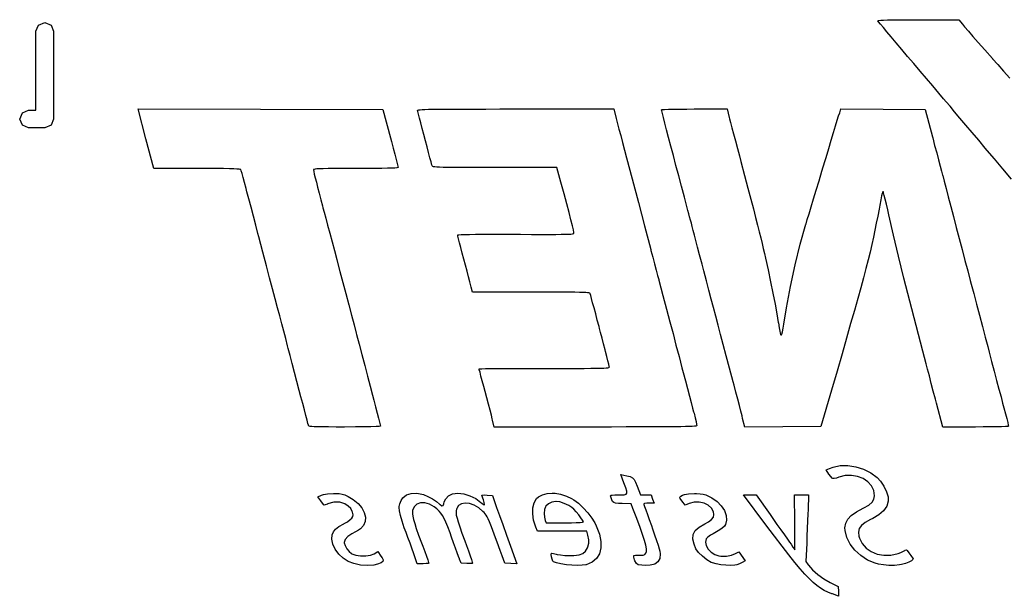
# Model space of a CAD drawing. Extents: x 200.8 to 226.3, y -91.4 to -76.3.
# Drawn here: x 214.72 to 221.47, y -80.2 to -76.26 of the extents above; entities that cross this region are included whole.
import ezdxf

# ---------------------------------------------------------------- set-up
doc = ezdxf.new("R2010")
doc.units = 0
doc.layers.add('BLACK', color=7, linetype='CONTINUOUS')

msp = doc.modelspace()

# ---------------------------------------------------------------- linework, layer by layer
at = {"layer": 'BLACK', "linetype": 'CONTINUOUS'}
for p, q in [((214.845, -76.2976), (214.887, -76.28)), ((214.887, -76.28), (214.93, -76.2976)), ((220.573, -76.2693), (220.574, -76.2677)), ((220.578, -76.2756), (220.573, -76.2693)), ((220.574, -76.2677), (220.58, -76.266)), ((220.591, -76.2906), (220.578, -76.2756)), ((220.58, -76.266), (220.592, -76.2646)), ((220.61, -76.3134), (220.591, -76.2906)), ((220.592, -76.2646), (220.611, -76.2636)), ((220.611, -76.2636), (220.638, -76.2628)), ((220.638, -76.2628), (220.674, -76.2622)), ((220.674, -76.2622), (220.721, -76.2619)), ((220.721, -76.2619), (220.778, -76.2617)), ((220.778, -76.2617), (220.847, -76.2617)), ((220.847, -76.2617), (221.125, -76.2621)), ((221.125, -76.2621), (221.15, -76.2924)), ((221.15, -76.2924), (221.165, -76.3096)), ((214.827, -76.34), (214.845, -76.2976)), ((214.827, -76.88), (214.827, -76.34)), ((214.93, -76.2976), (214.947, -76.34)), ((214.947, -76.34), (214.947, -76.94)), ((220.634, -76.3431), (220.61, -76.3134)), ((220.664, -76.3786), (220.634, -76.3431)), ((221.165, -76.3096), (221.191, -76.3395)), ((221.191, -76.3395), (221.221, -76.3751)), ((220.698, -76.4192), (220.664, -76.3786)), ((220.736, -76.4637), (220.698, -76.4192)), ((221.221, -76.3751), (221.258, -76.4174)), ((221.258, -76.4174), (221.302, -76.4673)), ((220.776, -76.5114), (220.736, -76.4637)), ((221.302, -76.4673), (221.354, -76.5258)), ((220.818, -76.5612), (220.776, -76.5114)), ((220.861, -76.6122), (220.818, -76.5612)), ((221.354, -76.5258), (221.356, -76.528)), ((221.356, -76.528), (221.391, -76.5679)), ((220.904, -76.6634), (220.861, -76.6122)), ((221.391, -76.5679), (221.431, -76.6135)), ((221.431, -76.6135), (221.473, -76.6613)), ((220.947, -76.7139), (220.904, -76.6634)), ((220.988, -76.7628), (220.947, -76.7139)), ((221.021, -76.8006), (220.988, -76.7628)), ((221.039, -76.8224), (221.021, -76.8006)), ((221.065, -76.8526), (221.039, -76.8224)), ((214.717, -76.94), (214.735, -76.8976)), ((214.735, -76.8976), (214.777, -76.88)), ((214.777, -76.88), (214.827, -76.88)), ((215.578, -77.0742), (215.524, -76.8709)), ((215.524, -76.8709), (217.194, -76.8742)), ((217.194, -76.8742), (217.246, -77.0678)), ((217.432, -76.8804), (217.433, -76.8797)), ((217.434, -76.888), (217.432, -76.8804)), ((217.433, -76.8797), (217.435, -76.8782)), ((217.438, -76.9061), (217.434, -76.888)), ((217.435, -76.8782), (217.44, -76.877)), ((217.44, -76.877), (217.45, -76.8759)), ((217.45, -76.8759), (217.463, -76.8749)), ((217.463, -76.8749), (217.482, -76.874)), ((217.482, -76.874), (217.506, -76.8733)), ((217.506, -76.8733), (217.537, -76.8727)), ((217.537, -76.8727), (217.575, -76.8722)), ((217.575, -76.8722), (217.621, -76.8719)), ((217.621, -76.8719), (217.676, -76.8715)), ((217.676, -76.8715), (217.74, -76.8713)), ((217.74, -76.8713), (217.814, -76.8712)), ((217.814, -76.8712), (217.898, -76.8711)), ((217.898, -76.8711), (217.994, -76.871)), ((217.994, -76.871), (218.102, -76.871)), ((218.102, -76.871), (218.771, -76.871)), ((218.771, -76.871), (218.787, -76.9361)), ((219.096, -76.8763), (219.101, -76.8752)), ((219.098, -76.8833), (219.096, -76.8763)), ((219.102, -76.9014), (219.098, -76.8833)), ((219.101, -76.8752), (219.117, -76.8741)), ((219.11, -76.9298), (219.102, -76.9014)), ((219.117, -76.8741), (219.144, -76.873)), ((219.144, -76.873), (219.179, -76.8722)), ((219.179, -76.8722), (219.221, -76.8715)), ((219.221, -76.8715), (219.268, -76.8711)), ((219.268, -76.8711), (219.32, -76.871)), ((219.32, -76.871), (219.544, -76.871)), ((219.544, -76.871), (219.559, -76.9297)), ((220.305, -76.9178), (220.312, -76.8976)), ((220.312, -76.8976), (220.315, -76.8883)), ((220.315, -76.8883), (220.321, -76.8709)), ((220.321, -76.8709), (220.608, -76.8725)), ((220.608, -76.8725), (220.895, -76.8742)), ((220.895, -76.8742), (220.945, -77.0615)), ((221.096, -76.8899), (221.065, -76.8526)), ((221.133, -76.933), (221.096, -76.8899)), ((214.735, -76.9824), (214.717, -76.94)), ((214.947, -76.94), (214.93, -76.9824)), ((217.445, -76.9327), (217.438, -76.9061)), ((217.454, -76.966), (217.445, -76.9327)), ((217.463, -77.0043), (217.454, -76.966)), ((218.787, -76.9361), (218.79, -76.9447)), ((218.79, -76.9447), (218.797, -76.9719)), ((218.797, -76.9719), (218.806, -77.0084)), ((219.119, -76.9673), (219.11, -76.9298)), ((219.131, -77.013), (219.119, -76.9673)), ((219.559, -76.9297), (219.561, -76.938)), ((219.561, -76.938), (219.568, -76.9638)), ((219.568, -76.9638), (219.577, -76.9989)), ((220.284, -76.9865), (220.296, -76.9479)), ((220.296, -76.9479), (220.305, -76.9178)), ((221.173, -76.9806), (221.133, -76.933)), ((214.777, -77), (214.735, -76.9824)), ((214.887, -77), (214.777, -77)), ((214.93, -76.9824), (214.887, -77)), ((217.474, -77.0455), (217.463, -77.0043)), ((218.806, -77.0084), (218.818, -77.0519)), ((219.145, -77.0657), (219.131, -77.013)), ((219.577, -76.9989), (219.588, -77.0413)), ((220.254, -77.0846), (220.27, -77.0325)), ((220.27, -77.0325), (220.284, -76.9865)), ((221.216, -77.0315), (221.173, -76.9806)), ((221.261, -77.0842), (221.216, -77.0315)), ((215.632, -77.2774), (215.578, -77.0742)), ((217.246, -77.0678), (217.253, -77.0922)), ((217.253, -77.0922), (217.265, -77.1382)), ((217.485, -77.088), (217.474, -77.0455)), ((217.496, -77.1298), (217.485, -77.088)), ((218.818, -77.0519), (218.831, -77.1005)), ((218.831, -77.1005), (218.844, -77.152)), ((219.16, -77.1244), (219.145, -77.0657)), ((219.588, -77.0413), (219.601, -77.0889)), ((219.601, -77.0889), (219.614, -77.1397)), ((220.237, -77.1418), (220.254, -77.0846)), ((220.945, -77.0615), (220.947, -77.0683)), ((220.947, -77.0683), (220.96, -77.1195)), ((221.306, -77.1376), (221.261, -77.0842)), ((217.265, -77.1382), (217.276, -77.1797)), ((217.507, -77.1691), (217.496, -77.1298)), ((217.516, -77.2041), (217.507, -77.1691)), ((218.844, -77.152), (218.858, -77.2044)), ((219.177, -77.1882), (219.16, -77.1244)), ((219.614, -77.1397), (219.628, -77.1917)), ((220.219, -77.2027), (220.237, -77.1418)), ((220.96, -77.1195), (220.974, -77.1703)), ((220.974, -77.1703), (220.987, -77.2183)), ((221.319, -77.1536), (221.306, -77.1376)), ((221.369, -77.2123), (221.319, -77.1536)), ((217.276, -77.1797), (217.285, -77.2152)), ((217.285, -77.2152), (217.292, -77.243)), ((217.524, -77.2328), (217.516, -77.2041)), ((217.53, -77.2535), (217.524, -77.2328)), ((218.858, -77.2044), (218.896, -77.347)), ((219.195, -77.2559), (219.177, -77.1882)), ((219.628, -77.1917), (219.638, -77.2298)), ((219.638, -77.2298), (219.663, -77.3259)), ((220.191, -77.2955), (220.211, -77.2297)), ((220.211, -77.2297), (220.219, -77.2027)), ((220.987, -77.2183), (220.998, -77.2612)), ((221.425, -77.2785), (221.369, -77.2123)), ((215.925, -77.2774), (215.632, -77.2774)), ((215.997, -77.2775), (215.925, -77.2774)), ((216.058, -77.2777), (215.997, -77.2775)), ((216.107, -77.2781), (216.058, -77.2777)), ((216.147, -77.2788), (216.107, -77.2781)), ((216.177, -77.2797), (216.147, -77.2788)), ((216.199, -77.2808), (216.177, -77.2797)), ((216.214, -77.2822), (216.199, -77.2808)), ((216.222, -77.284), (216.214, -77.2822)), ((216.225, -77.2853), (216.222, -77.284)), ((216.228, -77.2935), (216.225, -77.2853)), ((216.234, -77.3122), (216.228, -77.2935)), ((216.722, -77.2851), (216.721, -77.2875)), ((216.721, -77.2875), (216.723, -77.297)), ((216.726, -77.2831), (216.722, -77.2851)), ((216.723, -77.297), (216.727, -77.3161)), ((216.733, -77.2815), (216.726, -77.2831)), ((216.745, -77.2802), (216.733, -77.2815)), ((216.763, -77.2792), (216.745, -77.2802)), ((216.788, -77.2785), (216.763, -77.2792)), ((216.821, -77.278), (216.788, -77.2785)), ((216.863, -77.2776), (216.821, -77.278)), ((216.915, -77.2775), (216.863, -77.2776)), ((216.978, -77.2774), (216.915, -77.2775)), ((217.01, -77.2774), (216.978, -77.2774)), ((217.081, -77.2773), (217.01, -77.2774)), ((217.14, -77.2771), (217.081, -77.2773)), ((217.188, -77.2767), (217.14, -77.2771)), ((217.227, -77.2761), (217.188, -77.2767)), ((217.256, -77.2752), (217.227, -77.2761)), ((217.276, -77.2741), (217.256, -77.2752)), ((217.29, -77.2728), (217.276, -77.2741)), ((217.297, -77.2711), (217.29, -77.2728)), ((217.292, -77.243), (217.297, -77.2616)), ((217.297, -77.2616), (217.299, -77.2694)), ((217.299, -77.2694), (217.297, -77.2711)), ((217.532, -77.2599), (217.53, -77.2535)), ((217.533, -77.2621), (217.532, -77.2599)), ((217.536, -77.264), (217.533, -77.2621)), ((217.541, -77.2656), (217.536, -77.264)), ((217.55, -77.267), (217.541, -77.2656)), ((217.564, -77.2681), (217.55, -77.267)), ((217.582, -77.2689), (217.564, -77.2681)), ((217.607, -77.2696), (217.582, -77.2689)), ((217.639, -77.2701), (217.607, -77.2696)), ((217.679, -77.2705), (217.639, -77.2701)), ((217.727, -77.2708), (217.679, -77.2705)), ((217.786, -77.2709), (217.727, -77.2708)), ((217.855, -77.271), (217.786, -77.2709)), ((217.936, -77.271), (217.855, -77.271)), ((217.959, -77.271), (217.936, -77.271)), ((218.383, -77.271), (217.959, -77.271)), ((218.41, -77.371), (218.383, -77.271)), ((219.214, -77.3265), (219.195, -77.2559)), ((220.171, -77.361), (220.191, -77.2955)), ((220.998, -77.2612), (221.007, -77.2965)), ((221.007, -77.2965), (221.014, -77.3218)), ((221.485, -77.35), (221.425, -77.2785)), ((216.242, -77.3396), (216.234, -77.3122)), ((216.251, -77.3737), (216.242, -77.3396)), ((216.261, -77.4128), (216.251, -77.3737)), ((216.727, -77.3161), (216.733, -77.3419)), ((216.733, -77.3419), (216.741, -77.3716)), ((216.741, -77.3716), (216.749, -77.4041)), ((218.431, -77.4494), (218.41, -77.371)), ((218.896, -77.347), (218.939, -77.5094)), ((219.233, -77.3989), (219.214, -77.3265)), ((219.663, -77.3259), (219.685, -77.4112)), ((220.152, -77.4245), (220.171, -77.361)), ((221.014, -77.3218), (221.015, -77.3247)), ((221.015, -77.3247), (221.025, -77.3635)), ((221.025, -77.3635), (221.038, -77.4128)), ((216.267, -77.4361), (216.261, -77.4128)), ((216.28, -77.4851), (216.267, -77.4361)), ((216.749, -77.4041), (216.76, -77.4469)), ((219.252, -77.4722), (219.233, -77.3989)), ((219.685, -77.4112), (219.705, -77.4866)), ((220.134, -77.4844), (220.152, -77.4245)), ((220.605, -77.438), (220.602, -77.4471)), ((220.608, -77.4354), (220.605, -77.438)), ((220.61, -77.4367), (220.608, -77.4354)), ((220.612, -77.4433), (220.61, -77.4367)), ((220.616, -77.4607), (220.612, -77.4433)), ((221.038, -77.4128), (221.053, -77.4708)), ((216.295, -77.5423), (216.28, -77.4851)), ((216.76, -77.4469), (216.772, -77.4912)), ((216.772, -77.4912), (216.783, -77.5314)), ((218.449, -77.5188), (218.431, -77.4494)), ((218.939, -77.5094), (218.981, -77.6687)), ((219.272, -77.5453), (219.252, -77.4722)), ((219.705, -77.4866), (219.723, -77.5532)), ((220.117, -77.5391), (220.134, -77.4844)), ((220.592, -77.4908), (220.585, -77.5285)), ((220.597, -77.4642), (220.592, -77.4908)), ((220.602, -77.4471), (220.597, -77.4642)), ((220.623, -77.487), (220.616, -77.4607)), ((220.631, -77.5207), (220.623, -77.487)), ((221.053, -77.4708), (221.07, -77.5358)), ((216.311, -77.6036), (216.295, -77.5423)), ((216.783, -77.5314), (216.786, -77.5451)), ((216.786, -77.5451), (216.794, -77.5761)), ((216.794, -77.5761), (216.805, -77.6167)), ((218.465, -77.5787), (218.449, -77.5188)), ((218.478, -77.6286), (218.465, -77.5787)), ((219.276, -77.5631), (219.272, -77.5453)), ((219.283, -77.5868), (219.276, -77.5631)), ((219.723, -77.5532), (219.738, -77.612)), ((220.103, -77.5868), (220.117, -77.5391)), ((220.581, -77.5547), (220.572, -77.6038)), ((220.585, -77.5285), (220.581, -77.5547)), ((220.64, -77.56), (220.631, -77.5207)), ((220.648, -77.5949), (220.64, -77.56)), ((221.07, -77.5358), (221.088, -77.606)), ((216.327, -77.6649), (216.311, -77.6036)), ((216.805, -77.6167), (216.818, -77.6649)), ((218.488, -77.6681), (218.478, -77.6286)), ((219.288, -77.6083), (219.283, -77.5868)), ((219.294, -77.6291), (219.288, -77.6083)), ((219.3, -77.6505), (219.294, -77.6291)), ((219.738, -77.612), (219.751, -77.6639)), ((220.083, -77.6548), (220.091, -77.6259)), ((220.091, -77.6259), (220.103, -77.5868)), ((220.572, -77.6038), (220.562, -77.6518)), ((220.68, -77.7328), (220.648, -77.5949)), ((221.088, -77.606), (221.108, -77.6798)), ((216.342, -77.7223), (216.327, -77.6649)), ((216.818, -77.6649), (216.832, -77.7191)), ((218.495, -77.6966), (218.488, -77.6681)), ((218.499, -77.7137), (218.495, -77.6966)), ((218.499, -77.7183), (218.499, -77.7137)), ((218.981, -77.6687), (219.023, -77.8298)), ((219.306, -77.6738), (219.3, -77.6505)), ((219.313, -77.7004), (219.306, -77.6738)), ((219.321, -77.7317), (219.313, -77.7004)), ((219.751, -77.6639), (219.763, -77.7101)), ((219.763, -77.7101), (219.773, -77.7516)), ((220.043, -77.7934), (220.081, -77.6586)), ((220.081, -77.6586), (220.083, -77.6548)), ((220.553, -77.6993), (220.542, -77.7473)), ((220.562, -77.6518), (220.553, -77.6993)), ((221.108, -77.6798), (221.128, -77.7555)), ((216.348, -77.7441), (216.342, -77.7223)), ((216.375, -77.8481), (216.348, -77.7441)), ((216.832, -77.7191), (216.848, -77.7774)), ((216.848, -77.7774), (216.864, -77.8382)), ((217.706, -77.7324), (217.707, -77.7314)), ((217.707, -77.74), (217.706, -77.7324)), ((217.707, -77.7314), (217.714, -77.73)), ((217.711, -77.758), (217.707, -77.74)), ((217.718, -77.7845), (217.711, -77.758)), ((217.714, -77.73), (217.729, -77.7288)), ((217.729, -77.7288), (217.753, -77.7279)), ((217.753, -77.7279), (217.785, -77.7272)), ((217.785, -77.7272), (217.827, -77.7267)), ((217.827, -77.7267), (217.879, -77.7264)), ((217.879, -77.7264), (217.942, -77.7263)), ((217.942, -77.7263), (218.016, -77.7264)), ((218.016, -77.7264), (218.102, -77.7267)), ((218.102, -77.7267), (218.134, -77.7269)), ((218.134, -77.7269), (218.21, -77.7272)), ((218.21, -77.7272), (218.276, -77.7273)), ((218.276, -77.7273), (218.33, -77.7274)), ((218.33, -77.7274), (218.376, -77.7272)), ((218.376, -77.7272), (218.412, -77.7269)), ((218.412, -77.7269), (218.441, -77.7264)), ((218.441, -77.7264), (218.462, -77.7257)), ((218.462, -77.7257), (218.478, -77.7248)), ((218.478, -77.7248), (218.489, -77.7236)), ((218.489, -77.7236), (218.495, -77.7221)), ((218.495, -77.7221), (218.498, -77.7203)), ((218.498, -77.7203), (218.499, -77.7183)), ((219.331, -77.769), (219.321, -77.7317)), ((219.342, -77.8137), (219.331, -77.769)), ((219.773, -77.7516), (219.782, -77.7893)), ((220.542, -77.7473), (220.531, -77.7965)), ((220.714, -77.8759), (220.68, -77.7328)), ((221.128, -77.7555), (221.148, -77.8313)), ((216.4, -77.9411), (216.375, -77.8481)), ((216.864, -77.8382), (216.88, -77.8997)), ((217.726, -77.8177), (217.718, -77.7845)), ((217.736, -77.8556), (217.726, -77.8177)), ((219.023, -77.8298), (219.024, -77.8366)), ((219.024, -77.8366), (219.036, -77.8822)), ((219.356, -77.8671), (219.342, -77.8137)), ((219.782, -77.7893), (219.791, -77.8242)), ((219.791, -77.8242), (219.799, -77.8575)), ((220.008, -77.9363), (220.043, -77.7934)), ((220.519, -77.8479), (220.506, -77.9022)), ((220.531, -77.7965), (220.519, -77.8479)), ((221.148, -77.8313), (221.167, -77.9056)), ((216.88, -77.8997), (216.883, -77.9111)), ((216.883, -77.9111), (216.902, -77.9809)), ((217.747, -77.8964), (217.736, -77.8556)), ((217.758, -77.9383), (217.747, -77.8964)), ((219.036, -77.8822), (219.048, -77.928)), ((219.373, -77.9306), (219.356, -77.8671)), ((219.799, -77.8575), (219.806, -77.8902)), ((219.806, -77.8902), (219.824, -77.9693)), ((220.506, -77.9022), (220.491, -77.9603)), ((220.751, -78.0255), (220.714, -77.8759)), ((221.167, -77.9056), (221.186, -77.9766)), ((216.422, -78.0243), (216.4, -77.9411)), ((216.902, -77.9809), (216.922, -78.0555)), ((217.769, -77.9792), (217.758, -77.9383)), ((217.779, -78.0175), (217.769, -77.9792)), ((219.048, -77.928), (219.06, -77.9711)), ((219.06, -77.9711), (219.069, -78.0082)), ((219.385, -77.9759), (219.373, -77.9306)), ((219.403, -78.0447), (219.385, -77.9759)), ((219.824, -77.9693), (219.841, -78.0502)), ((219.976, -78.0827), (220.008, -77.9363)), ((220.491, -77.9603), (220.475, -78.023)), ((221.186, -77.9766), (221.203, -78.0426)), ((216.442, -78.099), (216.422, -78.0243)), ((217.788, -78.0511), (217.779, -78.0175)), ((217.795, -78.0782), (217.788, -78.0511)), ((219.069, -78.0082), (219.077, -78.0362)), ((219.077, -78.0362), (219.078, -78.0404)), ((219.078, -78.0404), (219.105, -78.144)), ((219.42, -78.1084), (219.403, -78.0447)), ((219.841, -78.0502), (219.857, -78.1291)), ((220.475, -78.023), (220.456, -78.0912)), ((220.79, -78.1829), (220.751, -78.0255)), ((221.203, -78.0426), (221.21, -78.0663)), ((216.46, -78.1664), (216.442, -78.099)), ((216.922, -78.0555), (216.942, -78.1321)), ((217.798, -78.0886), (217.795, -78.0782)), ((217.807, -78.1219), (217.798, -78.0886)), ((219.436, -78.1688), (219.42, -78.1084)), ((219.949, -78.2281), (219.976, -78.0827)), ((220.456, -78.0912), (220.436, -78.1657)), ((221.21, -78.0663), (221.227, -78.1314)), ((216.476, -78.2279), (216.46, -78.1664)), ((216.942, -78.1321), (216.962, -78.2078)), ((218.207, -78.1219), (217.807, -78.1219)), ((218.288, -78.122), (218.207, -78.1219)), ((218.358, -78.122), (218.288, -78.122)), ((218.416, -78.1222), (218.358, -78.122)), ((218.465, -78.1224), (218.416, -78.1222)), ((218.505, -78.1228), (218.465, -78.1224)), ((218.536, -78.1233), (218.505, -78.1228)), ((218.561, -78.124), (218.536, -78.1233)), ((218.579, -78.1249), (218.561, -78.124)), ((218.592, -78.126), (218.579, -78.1249)), ((218.601, -78.1274), (218.592, -78.126)), ((218.606, -78.1291), (218.601, -78.1274)), ((218.609, -78.1311), (218.606, -78.1291)), ((218.61, -78.133), (218.609, -78.1311)), ((218.613, -78.1436), (218.61, -78.133)), ((218.618, -78.1645), (218.613, -78.1436)), ((218.626, -78.1939), (218.618, -78.1645)), ((219.105, -78.144), (219.13, -78.2378)), ((219.451, -78.2275), (219.436, -78.1688)), ((219.857, -78.1291), (219.872, -78.2035)), ((220.436, -78.1657), (220.413, -78.2473)), ((220.833, -78.3492), (220.79, -78.1829)), ((221.227, -78.1314), (221.246, -78.2038)), ((216.491, -78.2846), (216.476, -78.2279)), ((216.962, -78.2078), (216.981, -78.2798)), ((218.636, -78.2298), (218.626, -78.1939)), ((218.647, -78.2703), (218.636, -78.2298)), ((219.13, -78.2378), (219.153, -78.3241)), ((219.466, -78.2863), (219.451, -78.2275)), ((219.872, -78.2035), (219.884, -78.2707)), ((219.931, -78.3394), (219.949, -78.2281)), ((220.413, -78.2473), (220.387, -78.3369)), ((221.246, -78.2038), (221.266, -78.2797)), ((216.505, -78.3379), (216.491, -78.2846)), ((216.981, -78.2798), (216.998, -78.3453)), ((218.658, -78.3135), (218.647, -78.2703)), ((218.67, -78.3574), (218.658, -78.3135)), ((219.482, -78.3468), (219.466, -78.2863)), ((219.884, -78.2707), (219.893, -78.3283)), ((221.266, -78.2797), (221.286, -78.3557)), ((216.518, -78.3889), (216.505, -78.3379)), ((216.532, -78.4389), (216.518, -78.3889)), ((216.998, -78.3453), (217.013, -78.4013)), ((218.673, -78.3696), (218.67, -78.3574)), ((218.681, -78.3983), (218.673, -78.3696)), ((219.153, -78.3241), (219.175, -78.405)), ((219.499, -78.4107), (219.482, -78.3468)), ((219.893, -78.3283), (219.894, -78.3313)), ((219.894, -78.3313), (219.899, -78.3647)), ((219.899, -78.3647), (219.903, -78.3877)), ((219.903, -78.3877), (219.906, -78.4022)), ((219.922, -78.3921), (219.926, -78.3684)), ((219.926, -78.3684), (219.931, -78.3394)), ((220.387, -78.3369), (220.359, -78.4353)), ((220.879, -78.5257), (220.833, -78.3492)), ((221.286, -78.3557), (221.305, -78.4281)), ((216.545, -78.4893), (216.532, -78.4389)), ((217.013, -78.4013), (217.015, -78.4118)), ((217.015, -78.4118), (217.032, -78.4767)), ((218.691, -78.4351), (218.681, -78.3983)), ((218.701, -78.4757), (218.691, -78.4351)), ((219.175, -78.405), (219.195, -78.4831)), ((219.518, -78.4797), (219.499, -78.4107)), ((219.906, -78.4022), (219.908, -78.4101)), ((219.908, -78.4101), (219.911, -78.4134)), ((219.911, -78.4134), (219.914, -78.414)), ((219.914, -78.414), (219.917, -78.4082)), ((219.917, -78.4082), (219.922, -78.3921)), ((220.359, -78.4353), (220.328, -78.5434)), ((221.305, -78.4281), (221.322, -78.4934)), ((216.549, -78.5061), (216.545, -78.4893)), ((216.562, -78.5534), (216.549, -78.5061)), ((217.032, -78.4767), (217.051, -78.5483)), ((218.712, -78.5159), (218.701, -78.4757)), ((218.715, -78.5264), (218.712, -78.5159)), ((219.195, -78.4831), (219.216, -78.5604)), ((219.538, -78.5556), (219.518, -78.4797)), ((220.902, -78.6109), (220.879, -78.5257)), ((221.322, -78.4934), (221.332, -78.5324)), ((216.576, -78.6094), (216.562, -78.5534)), ((217.051, -78.5483), (217.071, -78.6227)), ((218.724, -78.5602), (218.715, -78.5264)), ((218.731, -78.5901), (218.724, -78.5602)), ((218.737, -78.6138), (218.731, -78.5901)), ((219.216, -78.5604), (219.236, -78.6395)), ((219.56, -78.6399), (219.538, -78.5556)), ((220.328, -78.5434), (220.294, -78.662)), ((221.332, -78.5324), (221.349, -78.5957)), ((216.592, -78.6704), (216.576, -78.6094)), ((217.071, -78.6227), (217.09, -78.6961)), ((217.852, -78.6451), (217.855, -78.6448)), ((217.853, -78.6517), (217.852, -78.6451)), ((217.858, -78.6688), (217.853, -78.6517)), ((217.855, -78.6448), (217.87, -78.6444)), ((217.87, -78.6444), (217.895, -78.644)), ((217.895, -78.644), (217.931, -78.6437)), ((217.931, -78.6437), (217.975, -78.6434)), ((217.975, -78.6434), (218.028, -78.6431)), ((218.028, -78.6431), (218.087, -78.6429)), ((218.087, -78.6429), (218.152, -78.6428)), ((218.152, -78.6428), (218.222, -78.6427)), ((218.222, -78.6427), (218.296, -78.6426)), ((218.296, -78.6426), (218.373, -78.6426)), ((218.373, -78.6426), (218.449, -78.6425)), ((218.449, -78.6425), (218.514, -78.6424)), ((218.514, -78.6424), (218.568, -78.6422)), ((218.568, -78.6422), (218.614, -78.6418)), ((218.614, -78.6418), (218.65, -78.6413)), ((218.65, -78.6413), (218.679, -78.6407)), ((218.679, -78.6407), (218.702, -78.6399)), ((218.702, -78.6399), (218.718, -78.6389)), ((218.718, -78.6389), (218.729, -78.6378)), ((218.729, -78.6378), (218.736, -78.6363)), ((218.736, -78.6363), (218.74, -78.6347)), ((218.74, -78.6289), (218.737, -78.6138)), ((218.741, -78.6328), (218.74, -78.6289)), ((218.74, -78.6347), (218.741, -78.6328)), ((219.236, -78.6395), (219.245, -78.6712)), ((219.585, -78.7345), (219.56, -78.6399)), ((220.911, -78.6476), (220.902, -78.6109)), ((220.924, -78.6933), (220.911, -78.6476)), ((221.349, -78.5957), (221.366, -78.6606)), ((221.366, -78.6606), (221.383, -78.7243)), ((216.608, -78.7329), (216.592, -78.6704)), ((217.09, -78.6961), (217.108, -78.7648)), ((217.864, -78.6948), (217.858, -78.6688)), ((217.873, -78.7281), (217.864, -78.6948)), ((217.883, -78.7668), (217.873, -78.7281)), ((219.245, -78.6712), (219.259, -78.7265)), ((219.259, -78.7265), (219.273, -78.7805)), ((220.294, -78.662), (220.256, -78.7919)), ((220.937, -78.7447), (220.924, -78.6933)), ((221.383, -78.7243), (221.398, -78.784)), ((216.624, -78.7933), (216.608, -78.7329)), ((216.636, -78.8363), (216.624, -78.7933)), ((217.108, -78.7648), (217.124, -78.825)), ((217.892, -78.7991), (217.883, -78.7668)), ((219.273, -78.7805), (219.287, -78.8311)), ((219.591, -78.7569), (219.585, -78.7345)), ((219.604, -78.8049), (219.591, -78.7569)), ((220.256, -78.7919), (220.184, -79.0395)), ((220.951, -78.7985), (220.937, -78.7447)), ((221.398, -78.784), (221.413, -78.837)), ((216.648, -78.8831), (216.636, -78.8363)), ((217.124, -78.825), (217.133, -78.8591)), ((217.133, -78.8591), (217.145, -78.9057)), ((217.904, -78.8441), (217.892, -78.7991)), ((217.915, -78.8877), (217.904, -78.8441)), ((219.287, -78.8311), (219.298, -78.876)), ((219.616, -78.8521), (219.604, -78.8049)), ((219.628, -78.8963), (219.616, -78.8521)), ((220.966, -78.8515), (220.951, -78.7985)), ((220.973, -78.8792), (220.966, -78.8515)), ((221.413, -78.837), (221.424, -78.8804)), ((216.659, -78.9263), (216.648, -78.8831)), ((216.669, -78.9642), (216.659, -78.9263)), ((217.145, -78.9057), (217.156, -78.9474)), ((217.926, -78.9277), (217.915, -78.8877)), ((217.935, -78.9615), (217.926, -78.9277)), ((219.298, -78.876), (219.308, -78.9131)), ((219.308, -78.9131), (219.315, -78.9401)), ((219.638, -78.935), (219.628, -78.8963)), ((221.016, -79.0427), (220.973, -78.8792)), ((221.424, -78.8804), (221.433, -78.9128)), ((221.433, -78.9128), (221.443, -78.9519)), ((216.677, -78.9952), (216.669, -78.9642)), ((216.683, -79.0177), (216.677, -78.9952)), ((217.156, -78.9474), (217.165, -78.9828)), ((217.165, -78.9828), (217.172, -79.0104)), ((217.941, -78.9868), (217.935, -78.9615)), ((217.943, -78.9966), (217.941, -78.9868)), ((217.955, -79.0427), (217.943, -78.9966)), ((219.315, -78.9401), (219.318, -78.9488)), ((219.318, -78.9488), (219.325, -78.9796)), ((219.325, -78.9796), (219.332, -79.0057)), ((219.646, -78.9658), (219.638, -78.935)), ((219.65, -78.9839), (219.646, -78.9658)), ((219.665, -79.0427), (219.65, -78.9839)), ((221.443, -78.9519), (221.452, -78.9857)), ((221.452, -78.9857), (221.459, -79.0123)), ((216.687, -79.03), (216.683, -79.0177)), ((216.687, -79.0316), (216.687, -79.03)), ((216.689, -79.0344), (216.687, -79.0316)), ((216.692, -79.0367), (216.689, -79.0344)), ((216.699, -79.0386), (216.692, -79.0367)), ((216.71, -79.04), (216.699, -79.0386)), ((216.727, -79.041), (216.71, -79.04)), ((216.751, -79.0418), (216.727, -79.041)), ((216.783, -79.0422), (216.751, -79.0418)), ((216.824, -79.0425), (216.783, -79.0422)), ((216.875, -79.0427), (216.824, -79.0425)), ((216.934, -79.0427), (216.875, -79.0427)), ((217.007, -79.0425), (216.934, -79.0427)), ((217.066, -79.042), (217.007, -79.0425)), ((217.113, -79.0412), (217.066, -79.042)), ((217.148, -79.04), (217.113, -79.0412)), ((217.169, -79.0385), (217.148, -79.04)), ((217.178, -79.0366), (217.169, -79.0385)), ((217.172, -79.0104), (217.177, -79.0287)), ((217.177, -79.0287), (217.178, -79.0362)), ((217.178, -79.0362), (217.178, -79.0366)), ((218.646, -79.0427), (217.955, -79.0427)), ((218.756, -79.0427), (218.646, -79.0427)), ((218.855, -79.0426), (218.756, -79.0427)), ((218.941, -79.0425), (218.855, -79.0426)), ((219.018, -79.0423), (218.941, -79.0425)), ((219.084, -79.0421), (219.018, -79.0423)), ((219.14, -79.0418), (219.084, -79.0421)), ((219.188, -79.0414), (219.14, -79.0418)), ((219.228, -79.0409), (219.188, -79.0414)), ((219.261, -79.0403), (219.228, -79.0409)), ((219.287, -79.0395), (219.261, -79.0403)), ((219.306, -79.0387), (219.287, -79.0395)), ((219.321, -79.0378), (219.306, -79.0387)), ((219.33, -79.0367), (219.321, -79.0378)), ((219.335, -79.0354), (219.33, -79.0367)), ((219.332, -79.0057), (219.336, -79.0246)), ((219.337, -79.034), (219.335, -79.0354)), ((219.336, -79.0246), (219.337, -79.0338)), ((219.337, -79.0338), (219.337, -79.034)), ((220.184, -79.0395), (219.665, -79.0427)), ((221.24, -79.0427), (221.016, -79.0427)), ((221.292, -79.0425), (221.24, -79.0427)), ((221.34, -79.0421), (221.292, -79.0425)), ((221.382, -79.0415), (221.34, -79.0421)), ((221.417, -79.0407), (221.382, -79.0415)), ((221.443, -79.0397), (221.417, -79.0407)), ((221.46, -79.0386), (221.443, -79.0397)), ((221.459, -79.0123), (221.463, -79.0302)), ((221.465, -79.0375), (221.46, -79.0386)), ((221.463, -79.0302), (221.465, -79.0375)), ((220.22, -79.3361), (220.243, -79.3253)), ((220.243, -79.3253), (220.267, -79.316)), ((220.267, -79.316), (220.315, -79.3064)), ((220.315, -79.3064), (220.368, -79.306)), ((220.368, -79.306), (220.422, -79.3145)), ((220.422, -79.3145), (220.475, -79.3314)), ((220.475, -79.3314), (220.524, -79.3561)), ((218.84, -79.4249), (218.818, -79.3672)), ((218.818, -79.3672), (218.838, -79.371)), ((218.838, -79.371), (218.86, -79.3753)), ((218.86, -79.3753), (218.883, -79.3811)), ((218.883, -79.3811), (218.898, -79.3887)), ((218.898, -79.3887), (218.909, -79.4007)), ((218.909, -79.4007), (218.918, -79.4194)), ((220.239, -79.3637), (220.22, -79.3361)), ((220.251, -79.3801), (220.239, -79.3637)), ((220.261, -79.3919), (220.251, -79.3801)), ((220.265, -79.3952), (220.261, -79.3919)), ((220.274, -79.3952), (220.265, -79.3952)), ((220.29, -79.3913), (220.274, -79.3952)), ((220.306, -79.386), (220.29, -79.3913)), ((220.35, -79.375), (220.306, -79.386)), ((220.393, -79.3734), (220.35, -79.375)), ((220.434, -79.3805), (220.393, -79.3734)), ((220.472, -79.3954), (220.434, -79.3805)), ((220.504, -79.417), (220.472, -79.3954)), ((220.524, -79.3561), (220.567, -79.3882)), ((220.567, -79.3882), (220.59, -79.4133)), ((218.852, -79.4575), (218.84, -79.4249)), ((218.859, -79.48), (218.852, -79.4575)), ((218.918, -79.4194), (218.929, -79.4475)), ((218.929, -79.4475), (218.952, -79.5062)), ((220.529, -79.4446), (220.504, -79.417)), ((220.545, -79.4773), (220.529, -79.4446)), ((220.59, -79.4133), (220.614, -79.4478)), ((220.614, -79.4478), (220.632, -79.4848)), ((216.752, -79.5186), (216.776, -79.508)), ((216.772, -79.5474), (216.752, -79.5186)), ((216.776, -79.508), (216.789, -79.5038)), ((216.789, -79.5038), (216.818, -79.4988)), ((216.818, -79.4988), (216.858, -79.497)), ((216.858, -79.497), (216.871, -79.497)), ((216.871, -79.497), (216.896, -79.4979)), ((216.896, -79.4979), (216.916, -79.5009)), ((216.916, -79.5009), (216.935, -79.5068)), ((216.935, -79.5068), (216.957, -79.5168)), ((216.957, -79.5168), (216.993, -79.5371)), ((216.993, -79.5371), (217.026, -79.5642)), ((217.319, -79.5456), (217.331, -79.527)), ((217.331, -79.527), (217.356, -79.5068)), ((217.356, -79.5068), (217.388, -79.496)), ((217.388, -79.496), (217.427, -79.4949)), ((217.427, -79.4949), (217.471, -79.5038)), ((217.471, -79.5038), (217.473, -79.5044)), ((217.473, -79.5044), (217.502, -79.5162)), ((217.502, -79.5162), (217.533, -79.5328)), ((217.533, -79.5328), (217.561, -79.5516)), ((217.612, -79.5545), (217.624, -79.5326)), ((217.624, -79.5326), (217.642, -79.5134)), ((217.642, -79.5134), (217.665, -79.5009)), ((217.665, -79.5009), (217.671, -79.4991)), ((217.671, -79.4991), (217.707, -79.4949)), ((217.707, -79.4949), (217.748, -79.4996)), ((217.748, -79.4996), (217.789, -79.5123)), ((217.789, -79.5123), (217.829, -79.532)), ((217.829, -79.532), (217.863, -79.5579)), ((217.871, -79.508), (217.874, -79.5071)), ((217.873, -79.5148), (217.871, -79.508)), ((217.877, -79.5297), (217.873, -79.5148)), ((217.874, -79.5071), (217.887, -79.5069)), ((217.881, -79.5404), (217.877, -79.5297)), ((217.887, -79.5069), (217.906, -79.5075)), ((217.906, -79.5075), (217.942, -79.5094)), ((217.942, -79.5094), (217.956, -79.5507)), ((218.227, -79.5594), (218.243, -79.5317)), ((218.243, -79.5317), (218.257, -79.5194)), ((218.257, -79.5194), (218.284, -79.506)), ((218.284, -79.506), (218.316, -79.4969)), ((218.316, -79.4969), (218.35, -79.4935)), ((218.35, -79.4935), (218.37, -79.4949)), ((218.37, -79.4949), (218.408, -79.5022)), ((218.408, -79.5022), (218.447, -79.5144)), ((218.447, -79.5144), (218.483, -79.53)), ((218.483, -79.53), (218.499, -79.5394)), ((218.749, -79.513), (218.751, -79.5091)), ((218.75, -79.5193), (218.749, -79.513)), ((218.751, -79.5205), (218.75, -79.5193)), ((218.751, -79.5091), (218.76, -79.5071)), ((218.757, -79.5396), (218.751, -79.5205)), ((218.76, -79.5071), (218.777, -79.5064)), ((218.777, -79.5064), (218.804, -79.5062)), ((218.804, -79.5062), (218.821, -79.5062)), ((218.821, -79.5062), (218.842, -79.5055)), ((218.842, -79.5055), (218.855, -79.5021)), ((218.855, -79.5021), (218.86, -79.4942)), ((218.86, -79.4942), (218.859, -79.48)), ((218.952, -79.5062), (219.025, -79.5062)), ((219.025, -79.5062), (219.035, -79.5348)), ((219.035, -79.5348), (219.045, -79.5634)), ((219.221, -79.522), (219.227, -79.5149)), ((219.224, -79.532), (219.221, -79.522)), ((219.234, -79.5475), (219.224, -79.532)), ((219.227, -79.5149), (219.24, -79.5079)), ((219.24, -79.5079), (219.252, -79.5038)), ((219.252, -79.5038), (219.281, -79.4988)), ((219.281, -79.4988), (219.322, -79.497)), ((219.322, -79.497), (219.335, -79.4971)), ((219.335, -79.4971), (219.361, -79.498)), ((219.361, -79.498), (219.38, -79.501)), ((219.38, -79.501), (219.399, -79.507)), ((219.399, -79.507), (219.422, -79.517)), ((219.422, -79.517), (219.439, -79.5263)), ((219.439, -79.5263), (219.475, -79.5516)), ((219.809, -79.711), (219.655, -79.5062)), ((219.655, -79.5062), (219.743, -79.5062)), ((219.743, -79.5062), (219.837, -79.6412)), ((220.005, -79.6936), (220.003, -79.5062)), ((220.003, -79.5062), (220.1, -79.5062)), ((220.1, -79.5062), (220.096, -79.6094)), ((220.533, -79.5562), (220.546, -79.5358)), ((220.55, -79.5129), (220.545, -79.4773)), ((220.546, -79.5358), (220.55, -79.5129)), ((220.632, -79.4848), (220.642, -79.5195)), ((220.642, -79.5195), (220.643, -79.5497)), ((216.783, -79.5632), (216.772, -79.5474)), ((216.792, -79.5736), (216.783, -79.5632)), ((216.795, -79.5761), (216.792, -79.5736)), ((216.802, -79.5739), (216.795, -79.5761)), ((216.816, -79.5685), (216.802, -79.5739)), ((216.818, -79.5676), (216.816, -79.5685)), ((216.861, -79.5552), (216.818, -79.5676)), ((216.9, -79.5549), (216.861, -79.5552)), ((216.935, -79.5665), (216.9, -79.5549)), ((216.959, -79.583), (216.935, -79.5665)), ((216.975, -79.6003), (216.959, -79.583)), ((216.986, -79.6198), (216.975, -79.6003)), ((217.026, -79.5642), (217.051, -79.5944)), ((217.051, -79.5944), (217.068, -79.6261)), ((217.305, -79.5928), (217.306, -79.5865)), ((217.308, -79.6147), (217.305, -79.5928)), ((217.306, -79.5865), (217.311, -79.5666)), ((217.311, -79.5666), (217.319, -79.5456)), ((217.409, -79.5871), (217.398, -79.6129)), ((217.427, -79.5698), (217.409, -79.5871)), ((217.452, -79.5612), (217.427, -79.5698)), ((217.481, -79.5614), (217.452, -79.5612)), ((217.512, -79.5704), (217.481, -79.5614)), ((217.545, -79.5885), (217.512, -79.5704)), ((217.562, -79.6024), (217.545, -79.5885)), ((217.561, -79.5516), (217.582, -79.5696)), ((217.578, -79.6167), (217.562, -79.6024)), ((217.582, -79.5696), (217.585, -79.5727)), ((217.585, -79.5727), (217.598, -79.5814)), ((217.598, -79.5814), (217.607, -79.5796)), ((217.607, -79.5796), (217.61, -79.5675)), ((217.61, -79.5675), (217.612, -79.5545)), ((217.698, -79.6034), (217.695, -79.6152)), ((217.699, -79.5999), (217.698, -79.6034)), ((217.711, -79.5789), (217.699, -79.5999)), ((217.731, -79.5663), (217.711, -79.5789)), ((217.757, -79.5618), (217.731, -79.5663)), ((217.786, -79.5651), (217.757, -79.5618)), ((217.818, -79.576), (217.786, -79.5651)), ((217.849, -79.5942), (217.818, -79.576)), ((217.878, -79.6195), (217.849, -79.5942)), ((217.863, -79.5579), (217.87, -79.5636)), ((217.87, -79.5636), (217.881, -79.5721)), ((217.886, -79.5583), (217.881, -79.5404)), ((217.881, -79.5721), (217.888, -79.5739)), ((217.888, -79.5708), (217.886, -79.5583)), ((217.888, -79.5739), (217.888, -79.5708)), ((217.956, -79.5507), (217.971, -79.5929)), ((217.971, -79.5929), (217.99, -79.6467)), ((218.217, -79.6355), (218.219, -79.5949)), ((218.219, -79.5949), (218.227, -79.5594)), ((218.304, -79.5872), (218.298, -79.6069)), ((218.306, -79.5832), (218.304, -79.5872)), ((218.324, -79.5676), (218.306, -79.5832)), ((218.348, -79.556), (218.324, -79.5676)), ((218.375, -79.5508), (218.348, -79.556)), ((218.378, -79.5507), (218.375, -79.5508)), ((218.403, -79.5545), (218.378, -79.5507)), ((218.433, -79.5645), (218.403, -79.5545)), ((218.463, -79.5789), (218.433, -79.5645)), ((218.484, -79.5927), (218.463, -79.5789)), ((218.497, -79.6049), (218.484, -79.5927)), ((218.514, -79.6226), (218.497, -79.6049)), ((218.499, -79.5394), (218.53, -79.5637)), ((218.53, -79.5637), (218.562, -79.5945)), ((218.562, -79.5945), (218.594, -79.629)), ((218.762, -79.552), (218.757, -79.5396)), ((218.77, -79.5591), (218.762, -79.552)), ((218.783, -79.5626), (218.77, -79.5591)), ((218.803, -79.564), (218.783, -79.5626)), ((218.827, -79.5647), (218.803, -79.564)), ((218.889, -79.5666), (218.827, -79.5647)), ((218.901, -79.5983), (218.889, -79.5666)), ((218.928, -79.6686), (218.901, -79.5983)), ((218.981, -79.5655), (218.976, -79.5682)), ((218.976, -79.5682), (218.976, -79.5716)), ((218.976, -79.5716), (218.981, -79.5855)), ((218.996, -79.5638), (218.981, -79.5655)), ((218.981, -79.5855), (218.989, -79.6086)), ((219.01, -79.5634), (218.996, -79.5638)), ((219.045, -79.5634), (219.01, -79.5634)), ((219.244, -79.559), (219.234, -79.5475)), ((219.258, -79.5768), (219.244, -79.559)), ((219.284, -79.566), (219.258, -79.5768)), ((219.319, -79.556), (219.284, -79.566)), ((219.354, -79.555), (219.319, -79.556)), ((219.387, -79.5619), (219.354, -79.555)), ((219.415, -79.5759), (219.387, -79.5619)), ((219.437, -79.596), (219.415, -79.5759)), ((219.45, -79.6214), (219.437, -79.596)), ((219.475, -79.5516), (219.504, -79.5812)), ((219.504, -79.5812), (219.526, -79.6134)), ((220.426, -79.6217), (220.473, -79.5966)), ((220.473, -79.5966), (220.476, -79.595)), ((220.476, -79.595), (220.51, -79.5755)), ((220.51, -79.5755), (220.533, -79.5562)), ((220.633, -79.5835), (220.612, -79.6149)), ((220.643, -79.5497), (220.633, -79.5835)), ((216.972, -79.6754), (216.984, -79.6641)), ((216.984, -79.6641), (216.99, -79.6537)), ((216.988, -79.6247), (216.986, -79.6198)), ((216.992, -79.6415), (216.988, -79.6247)), ((216.99, -79.6537), (216.992, -79.6415)), ((217.068, -79.6261), (217.076, -79.6579)), ((217.076, -79.6579), (217.075, -79.6882)), ((217.315, -79.6463), (217.308, -79.6147)), ((217.326, -79.6857), (217.315, -79.6463)), ((217.398, -79.6129), (217.396, -79.6221)), ((217.396, -79.6221), (217.396, -79.6355)), ((217.396, -79.6355), (217.399, -79.6522)), ((217.399, -79.6522), (217.404, -79.6737)), ((217.591, -79.631), (217.578, -79.6167)), ((217.602, -79.647), (217.591, -79.631)), ((217.613, -79.6667), (217.602, -79.647)), ((217.625, -79.6918), (217.613, -79.6667)), ((217.695, -79.6152), (217.694, -79.6284)), ((217.694, -79.6284), (217.696, -79.6444)), ((217.696, -79.6444), (217.701, -79.6648)), ((217.701, -79.6648), (217.708, -79.691)), ((217.885, -79.627), (217.878, -79.6195)), ((217.892, -79.6359), (217.885, -79.627)), ((217.899, -79.6453), (217.892, -79.6359)), ((217.906, -79.6566), (217.899, -79.6453)), ((217.913, -79.6709), (217.906, -79.6566)), ((217.922, -79.6893), (217.913, -79.6709)), ((217.99, -79.6467), (218.013, -79.7096)), ((218.223, -79.6784), (218.217, -79.6355)), ((218.298, -79.6069), (218.296, -79.6324)), ((218.296, -79.6324), (218.297, -79.6586)), ((218.297, -79.6586), (218.302, -79.6804)), ((218.531, -79.6427), (218.514, -79.6226)), ((218.546, -79.6625), (218.531, -79.6427)), ((218.558, -79.6793), (218.546, -79.6625)), ((218.594, -79.629), (218.621, -79.6642)), ((218.621, -79.6642), (218.637, -79.6911)), ((218.95, -79.728), (218.928, -79.6686)), ((218.989, -79.6086), (219, -79.6391)), ((219, -79.6391), (219.012, -79.6753)), ((219.438, -79.6745), (219.45, -79.6581)), ((219.453, -79.6397), (219.45, -79.6214)), ((219.45, -79.6581), (219.453, -79.6397)), ((219.526, -79.6134), (219.538, -79.6465)), ((219.538, -79.6465), (219.54, -79.6786)), ((219.837, -79.6412), (219.856, -79.6675)), ((219.856, -79.6675), (219.884, -79.7075)), ((220.095, -79.635), (220.093, -79.6829)), ((220.096, -79.6094), (220.095, -79.635)), ((220.353, -79.6997), (220.367, -79.6722)), ((220.367, -79.6722), (220.391, -79.6466)), ((220.391, -79.6466), (220.426, -79.6217)), ((220.539, -79.6664), (220.522, -79.6742)), ((220.58, -79.6429), (220.539, -79.6664)), ((220.612, -79.6149), (220.58, -79.6429)), ((216.857, -79.7588), (216.872, -79.7407)), ((216.872, -79.7407), (216.895, -79.7228)), ((216.895, -79.7228), (216.929, -79.7032)), ((216.929, -79.7032), (216.93, -79.7027)), ((216.93, -79.7027), (216.953, -79.6893)), ((216.953, -79.6893), (216.972, -79.6754)), ((217.041, -79.7385), (217.028, -79.747)), ((217.063, -79.7156), (217.041, -79.7385)), ((217.075, -79.6882), (217.063, -79.7156)), ((217.341, -79.7308), (217.326, -79.6857)), ((217.353, -79.7634), (217.341, -79.7308)), ((217.404, -79.6737), (217.412, -79.7012)), ((217.412, -79.7012), (217.423, -79.7363)), ((217.423, -79.7363), (217.439, -79.7803)), ((217.638, -79.7242), (217.625, -79.6918)), ((217.653, -79.7658), (217.638, -79.7242)), ((217.708, -79.691), (217.719, -79.7246)), ((217.719, -79.7246), (217.734, -79.767)), ((217.931, -79.7132), (217.922, -79.6893)), ((217.943, -79.7437), (217.931, -79.7132)), ((218.013, -79.7096), (218.038, -79.7803)), ((218.237, -79.7209), (218.223, -79.6784)), ((218.239, -79.7269), (218.237, -79.7209)), ((218.251, -79.7539), (218.239, -79.7269)), ((218.302, -79.6804), (218.308, -79.6967)), ((218.308, -79.6967), (218.436, -79.6967)), ((218.436, -79.6967), (218.443, -79.6967)), ((218.443, -79.6967), (218.481, -79.6964)), ((218.481, -79.6964), (218.514, -79.6955)), ((218.514, -79.6955), (218.54, -79.6943)), ((218.54, -79.6943), (218.557, -79.6928)), ((218.557, -79.6928), (218.563, -79.6911)), ((218.563, -79.6901), (218.558, -79.6793)), ((218.563, -79.6911), (218.563, -79.6901)), ((218.637, -79.6911), (218.641, -79.6969)), ((218.641, -79.6969), (218.651, -79.7185)), ((218.651, -79.7185), (218.672, -79.7737)), ((218.967, -79.7774), (218.95, -79.728)), ((219.012, -79.6753), (219.027, -79.7154)), ((219.027, -79.7154), (219.035, -79.7381)), ((219.035, -79.7381), (219.049, -79.7795)), ((219.327, -79.7505), (219.353, -79.7263)), ((219.353, -79.7263), (219.392, -79.704)), ((219.392, -79.704), (219.417, -79.6906)), ((219.417, -79.6906), (219.438, -79.6745)), ((219.508, -79.7354), (219.483, -79.7524)), ((219.525, -79.719), (219.508, -79.7354)), ((219.532, -79.7082), (219.525, -79.719)), ((219.54, -79.6786), (219.532, -79.7082)), ((219.867, -79.7888), (219.809, -79.711)), ((219.884, -79.7075), (219.911, -79.7457)), ((220.006, -79.7409), (220.005, -79.6936)), ((220.006, -79.7838), (220.006, -79.7409)), ((220.091, -79.7356), (220.089, -79.7884)), ((220.093, -79.6829), (220.091, -79.7356)), ((220.348, -79.7302), (220.353, -79.6997)), ((220.349, -79.7501), (220.348, -79.7302)), ((220.446, -79.7357), (220.441, -79.7598)), ((220.461, -79.7143), (220.446, -79.7357)), ((220.486, -79.6942), (220.461, -79.7143)), ((220.522, -79.6742), (220.486, -79.6942)), ((216.846, -79.8093), (216.848, -79.7786)), ((216.848, -79.7786), (216.857, -79.7588)), ((216.956, -79.79), (216.937, -79.8104)), ((216.984, -79.7723), (216.956, -79.79)), ((217.007, -79.7596), (216.984, -79.7723)), ((217.028, -79.747), (217.007, -79.7596)), ((217.365, -79.7968), (217.353, -79.7634)), ((217.38, -79.8365), (217.365, -79.7968)), ((217.439, -79.7803), (217.459, -79.8348)), ((217.664, -79.7952), (217.653, -79.7658)), ((217.677, -79.8341), (217.664, -79.7952)), ((217.734, -79.767), (217.753, -79.8197)), ((217.957, -79.7819), (217.943, -79.7437)), ((217.975, -79.829), (217.957, -79.7819)), ((218.038, -79.7803), (218.066, -79.8573)), ((218.587, -79.7539), (218.251, -79.7539)), ((218.594, -79.7821), (218.587, -79.7539)), ((218.6, -79.8121), (218.594, -79.7821)), ((218.672, -79.7737), (218.682, -79.824)), ((218.98, -79.8176), (218.967, -79.7774)), ((219.049, -79.7795), (219.062, -79.8177)), ((219.309, -79.8081), (219.312, -79.7773)), ((219.318, -79.8437), (219.309, -79.8081)), ((219.312, -79.7773), (219.327, -79.7505)), ((219.401, -79.8072), (219.396, -79.8287)), ((219.412, -79.7953), (219.401, -79.8072)), ((219.43, -79.7817), (219.412, -79.7953)), ((219.448, -79.7716), (219.43, -79.7817)), ((219.483, -79.7524), (219.448, -79.7716)), ((219.919, -79.8569), (219.867, -79.7888)), ((219.911, -79.7457), (219.935, -79.7801)), ((219.935, -79.7801), (219.955, -79.8084)), ((219.955, -79.8084), (219.969, -79.8285)), ((220.006, -79.8207), (220.006, -79.7838)), ((220.089, -79.7884), (220.087, -79.8364)), ((220.361, -79.7972), (220.349, -79.7501)), ((220.384, -79.8424), (220.361, -79.7972)), ((220.441, -79.7598), (220.443, -79.7877)), ((220.443, -79.7877), (220.447, -79.8023)), ((220.447, -79.8023), (220.466, -79.8391)), ((216.854, -79.843), (216.846, -79.8093)), ((216.87, -79.8773), (216.854, -79.843)), ((216.937, -79.8104), (216.931, -79.8316)), ((216.931, -79.8316), (216.931, -79.8342)), ((216.931, -79.8342), (216.937, -79.8525)), ((216.937, -79.8525), (216.949, -79.8737)), ((216.949, -79.8737), (216.964, -79.8934)), ((217.394, -79.8765), (217.38, -79.8365)), ((217.459, -79.8348), (217.467, -79.8565)), ((217.467, -79.8565), (217.48, -79.8935)), ((217.691, -79.8708), (217.677, -79.8341)), ((217.702, -79.9029), (217.691, -79.8708)), ((217.753, -79.8197), (217.765, -79.8508)), ((217.765, -79.8508), (217.778, -79.8888)), ((217.995, -79.8863), (217.975, -79.829)), ((218.066, -79.8573), (218.11, -79.9767)), ((218.578, -79.8907), (218.591, -79.8683)), ((218.591, -79.8683), (218.594, -79.8604)), ((218.594, -79.8604), (218.6, -79.8364)), ((218.6, -79.8364), (218.6, -79.8121)), ((218.682, -79.8688), (218.672, -79.9077)), ((218.682, -79.824), (218.682, -79.8688)), ((218.989, -79.8496), (218.98, -79.8176)), ((218.993, -79.8743), (218.989, -79.8496)), ((218.994, -79.8925), (218.993, -79.8743)), ((219.062, -79.8177), (219.073, -79.8505)), ((219.073, -79.8505), (219.08, -79.8757)), ((219.08, -79.8757), (219.084, -79.8913)), ((219.331, -79.8752), (219.318, -79.8437)), ((219.349, -79.9001), (219.331, -79.8752)), ((219.396, -79.8287), (219.401, -79.8527)), ((219.401, -79.8527), (219.415, -79.8764)), ((219.965, -79.9161), (219.919, -79.8569)), ((219.969, -79.8285), (219.98, -79.8438)), ((219.98, -79.8438), (219.993, -79.8629)), ((219.993, -79.8629), (220.003, -79.876)), ((220.003, -79.876), (220.006, -79.8809)), ((220.007, -79.8502), (220.006, -79.8207)), ((220.006, -79.8803), (220.007, -79.8706)), ((220.007, -79.8706), (220.007, -79.8502)), ((220.087, -79.8364), (220.082, -79.9603)), ((220.416, -79.8842), (220.384, -79.8424)), ((220.466, -79.8391), (220.493, -79.8699)), ((220.493, -79.8699), (220.528, -79.8938)), ((216.894, -79.91), (216.87, -79.8773)), ((216.924, -79.9387), (216.894, -79.91)), ((216.957, -79.9607), (216.924, -79.9387)), ((216.964, -79.8934), (216.98, -79.9073)), ((216.98, -79.9073), (216.984, -79.9094)), ((216.984, -79.9094), (217.01, -79.9184)), ((217.01, -79.9184), (217.043, -79.9228)), ((217.043, -79.9228), (217.078, -79.9226)), ((217.078, -79.9226), (217.11, -79.9177)), ((217.11, -79.9177), (217.136, -79.908)), ((217.136, -79.908), (217.16, -79.8939)), ((217.16, -79.8939), (217.181, -79.9239)), ((217.181, -79.9239), (217.19, -79.9359)), ((217.19, -79.9359), (217.197, -79.9507)), ((217.403, -79.9015), (217.394, -79.8765)), ((217.429, -79.9761), (217.403, -79.9015)), ((217.48, -79.8935), (217.492, -79.9254)), ((217.492, -79.9254), (217.501, -79.9505)), ((217.711, -79.9279), (217.702, -79.9029)), ((217.717, -79.9436), (217.711, -79.9279)), ((217.718, -79.9444), (217.717, -79.9436)), ((217.778, -79.8888), (217.79, -79.9216)), ((217.79, -79.9216), (217.799, -79.9475)), ((218.008, -79.9222), (217.995, -79.8863)), ((218.027, -79.973), (218.008, -79.9222)), ((218.343, -79.9128), (218.345, -79.9035)), ((218.345, -79.9286), (218.343, -79.9128)), ((218.345, -79.9035), (218.348, -79.9034)), ((218.349, -79.9457), (218.345, -79.9286)), ((218.348, -79.9034), (218.36, -79.9058)), ((218.36, -79.9058), (218.377, -79.9108)), ((218.377, -79.9108), (218.384, -79.9125)), ((218.384, -79.9125), (218.407, -79.9167)), ((218.407, -79.9167), (218.437, -79.9197)), ((218.437, -79.9197), (218.468, -79.9212)), ((218.468, -79.9212), (218.499, -79.9207)), ((218.499, -79.9207), (218.534, -79.9162)), ((218.534, -79.9162), (218.559, -79.9064)), ((218.559, -79.9064), (218.578, -79.8907)), ((218.652, -79.94), (218.622, -79.9653)), ((218.672, -79.9077), (218.652, -79.94)), ((218.907, -79.9308), (218.908, -79.921)), ((218.912, -79.9492), (218.907, -79.9308)), ((218.908, -79.921), (218.918, -79.9175)), ((218.918, -79.9175), (218.937, -79.918)), ((218.937, -79.918), (218.939, -79.9181)), ((218.939, -79.9181), (218.957, -79.9187)), ((218.957, -79.9187), (218.972, -79.9174)), ((218.972, -79.9174), (218.983, -79.9131)), ((218.983, -79.9131), (218.99, -79.9051)), ((218.99, -79.9051), (218.994, -79.8925)), ((219.084, -79.9398), (219.072, -79.9637)), ((219.084, -79.8913), (219.086, -79.9085)), ((219.086, -79.9085), (219.084, -79.9398)), ((219.375, -79.9258), (219.349, -79.9001)), ((219.405, -79.9491), (219.375, -79.9258)), ((219.415, -79.8764), (219.434, -79.8976)), ((219.434, -79.8976), (219.459, -79.9137)), ((219.459, -79.9137), (219.487, -79.9225)), ((219.487, -79.9225), (219.501, -79.9241)), ((219.501, -79.9241), (219.539, -79.9239)), ((219.539, -79.9239), (219.574, -79.9179)), ((219.574, -79.9179), (219.601, -79.9069)), ((219.601, -79.9069), (219.623, -79.8944)), ((219.623, -79.8944), (219.668, -79.9569)), ((220.006, -79.9671), (219.965, -79.9161)), ((220.006, -79.8809), (220.006, -79.8803)), ((220.456, -79.921), (220.416, -79.8842)), ((220.503, -79.951), (220.456, -79.921)), ((220.528, -79.8938), (220.569, -79.9101)), ((220.569, -79.9101), (220.614, -79.918)), ((220.614, -79.918), (220.662, -79.9168)), ((220.662, -79.9168), (220.711, -79.9058)), ((220.711, -79.9058), (220.73, -79.8988)), ((220.73, -79.8988), (220.748, -79.8917)), ((220.748, -79.8917), (220.756, -79.8867)), ((220.756, -79.8867), (220.759, -79.8847)), ((220.759, -79.8847), (220.767, -79.8809)), ((220.767, -79.8809), (220.767, -79.881)), ((220.767, -79.881), (220.773, -79.8871)), ((220.773, -79.8871), (220.784, -79.9011)), ((220.784, -79.9011), (220.798, -79.9205)), ((220.798, -79.9205), (220.813, -79.9427)), ((220.813, -79.9427), (220.812, -79.9477)), ((216.996, -79.9759), (216.957, -79.9607)), ((217.042, -79.9853), (216.996, -79.9759)), ((217.088, -79.9885), (217.042, -79.9853)), ((217.132, -79.9851), (217.088, -79.9885)), ((217.159, -79.9784), (217.132, -79.9851)), ((217.183, -79.9694), (217.159, -79.9784)), ((217.195, -79.961), (217.183, -79.9694)), ((217.197, -79.9507), (217.195, -79.961)), ((217.469, -79.9761), (217.429, -79.9761)), ((217.49, -79.9757), (217.469, -79.9761)), ((217.504, -79.9748), (217.49, -79.9757)), ((217.501, -79.9505), (217.507, -79.9672)), ((217.509, -79.9736), (217.504, -79.9748)), ((217.507, -79.9672), (217.509, -79.9736)), ((217.729, -79.973), (217.718, -79.9444)), ((217.768, -79.9748), (217.729, -79.973)), ((217.788, -79.9751), (217.768, -79.9748)), ((217.803, -79.9739), (217.788, -79.9751)), ((217.799, -79.9475), (217.805, -79.9648)), ((217.807, -79.9719), (217.803, -79.9739)), ((217.805, -79.9648), (217.807, -79.9719)), ((218.068, -79.9748), (218.027, -79.973)), ((218.11, -79.9767), (218.068, -79.9748)), ((218.355, -79.959), (218.349, -79.9457)), ((218.359, -79.963), (218.355, -79.959)), ((218.38, -79.9708), (218.359, -79.963)), ((218.41, -79.9776), (218.38, -79.9708)), ((218.447, -79.9829), (218.41, -79.9776)), ((218.485, -79.9864), (218.447, -79.9829)), ((218.522, -79.9879), (218.485, -79.9864)), ((218.555, -79.9871), (218.522, -79.9879)), ((218.579, -79.9836), (218.555, -79.9871)), ((218.582, -79.9829), (218.579, -79.9836)), ((218.622, -79.9653), (218.582, -79.9829)), ((218.915, -79.9569), (218.912, -79.9492)), ((218.926, -79.9759), (218.915, -79.9569)), ((218.938, -79.9833), (218.926, -79.9759)), ((218.961, -79.9869), (218.938, -79.9833)), ((218.989, -79.9878), (218.961, -79.9869)), ((219.018, -79.9861), (218.989, -79.9878)), ((219.042, -79.9821), (219.018, -79.9861)), ((219.05, -79.9793), (219.042, -79.9821)), ((219.072, -79.9637), (219.05, -79.9793)), ((219.436, -79.9669), (219.405, -79.9491)), ((219.444, -79.9704), (219.436, -79.9669)), ((219.469, -79.9775), (219.444, -79.9704)), ((219.501, -79.983), (219.469, -79.9775)), ((219.535, -79.9864), (219.501, -79.983)), ((219.568, -79.9876), (219.535, -79.9864)), ((219.596, -79.9862), (219.568, -79.9876)), ((219.611, -79.9833), (219.596, -79.9862)), ((219.628, -79.9766), (219.611, -79.9833)), ((219.646, -79.9677), (219.628, -79.9766)), ((219.647, -79.9675), (219.646, -79.9677)), ((219.668, -79.9569), (219.647, -79.9675)), ((220.042, -80.0107), (220.006, -79.9671)), ((220.075, -80.0477), (220.042, -80.0107)), ((220.082, -79.9603), (220.098, -79.9848)), ((220.098, -79.9848), (220.099, -79.9863)), ((220.099, -79.9863), (220.126, -80.0183)), ((220.554, -79.9728), (220.503, -79.951)), ((220.576, -79.9791), (220.554, -79.9728)), ((220.61, -79.9846), (220.576, -79.9791)), ((220.648, -79.9875), (220.61, -79.9846)), ((220.687, -79.9876), (220.648, -79.9875)), ((220.721, -79.9848), (220.687, -79.9876)), ((220.735, -79.9823), (220.721, -79.9848)), ((220.761, -79.9747), (220.735, -79.9823)), ((220.784, -79.9655), (220.761, -79.9747)), ((220.802, -79.9561), (220.784, -79.9655)), ((220.812, -79.9477), (220.802, -79.9561)), ((220.105, -80.0787), (220.075, -80.0477)), ((220.132, -80.1045), (220.105, -80.0787)), ((220.126, -80.0183), (220.162, -80.0505)), ((220.162, -80.0505), (220.203, -80.0803)), ((220.157, -80.1258), (220.132, -80.1045)), ((220.182, -80.1434), (220.157, -80.1258)), ((220.207, -80.1581), (220.182, -80.1434)), ((220.203, -80.0803), (220.247, -80.1048)), ((220.247, -80.1048), (220.302, -80.1317)), ((220.302, -80.1317), (220.303, -80.165)), ((220.232, -80.1705), (220.207, -80.1581)), ((220.258, -80.1813), (220.232, -80.1705)), ((220.262, -80.1829), (220.258, -80.1813)), ((220.303, -80.1983), (220.262, -80.1829)), ((220.303, -80.165), (220.303, -80.1983))]:
    msp.add_line(p, q, dxfattribs=at)

doc.saveas('drawing.dxf')
